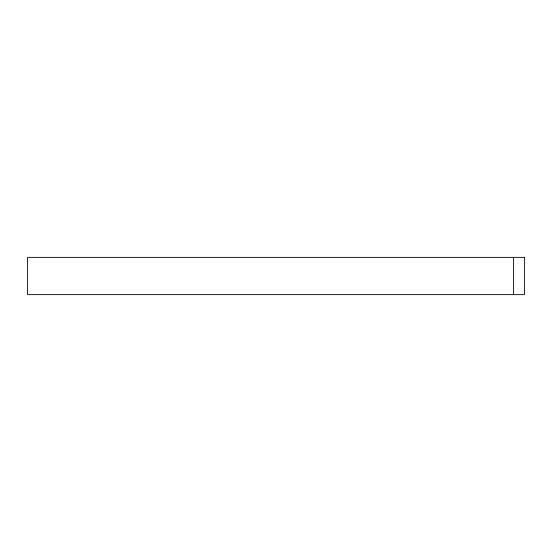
<?xml version="1.0" encoding="UTF-8"?>
<svg xmlns="http://www.w3.org/2000/svg" width="552" height="552" viewBox="0 0 552 552"><rect width="100%" height="100%" fill="white"/><g stroke="black" fill="none" stroke-linecap="round" stroke-linejoin="round"><path stroke-width="0.83" d="M513.532 257.37L513.532 294.63M524.4 257.37L27.6 257.37L27.6 294.63L524.4 294.63L524.4 257.37"/></g></svg>
